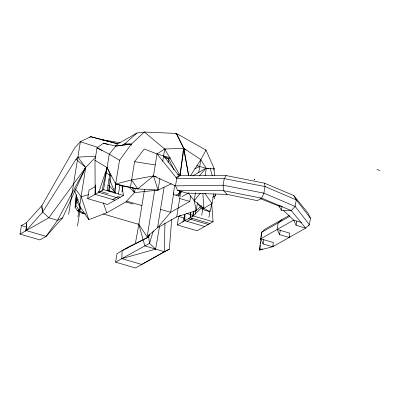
<?xml version="1.0" encoding="UTF-8"?>
<svg xmlns="http://www.w3.org/2000/svg" width="400" height="400" viewBox="0 0 400 400"><rect width="100%" height="100%" fill="white"/><g stroke="black" fill="none" stroke-linecap="round" stroke-linejoin="round"><path stroke-width="0.6" d="M171.39 183.75L158.065 190.08L137.75 188.93L122.9 186.125L115.675 184.005L115.68 182.76M204.675 226.525L184.805 220.695L184.82 214.265M115.03 200.21L95.16 194.38L95.38 184.85M109.485 192.01L109.525 185.81L107.895 185.335M115.075 193.65L115.65 183.26M184.805 220.695L184.845 214.135M190.425 217.565L190.455 212.36M164.965 223.18L164.295 251.67L135.47 267.985L115.6 262.155L116.975 253.65L127.875 247.295L148.8 236.885M26.445 224.02L26.235 230.56L46.105 236.39L62.59 217.82L85.705 167.485L95.725 157.05M97.975 147.45L80.365 141.72L74.785 147.755L41.915 205.575L26.51 222.68L26.235 230.56L42.72 211.99L76.045 159.14L77.905 157.13L80.365 141.72L90.63 136.665L117.84 143.87L137.035 133.005L144.36 132.015L176.215 133.435L183.545 148.3L188.625 175.615M115.6 262.155L121.835 258.625L122.11 250.745L148.69 236.92L149.77 234.01M85.29 214.045L81.965 213.02L77.46 210.775L75.105 207.275L75.485 200.115L76.25 194.825M76.425 194.94L75.755 204.795L75.105 207.275M95.445 192.625L95.16 194.38L95.25 193.15M153.37 230.84L149.495 243.335L121.835 258.625L141.705 264.455L169.365 249.17L171.675 219.48M289.375 215.365L265.43 228.92L261.69 232.25L260.675 238.81L259.66 250.035L272.695 246.77L305.685 228.1L309.425 224.765L310.445 218.205L308.015 213.065L293.795 195.565L264.405 183.14L226.2 175.58L180.045 175.39L176.73 178.355L175.51 185.875L177.61 190.435L186.64 193.085L227.18 194.42L257.325 200.645L261.705 198.165L263.875 193.135L265.055 186.575L264.405 183.14M208.92 217.48L209.995 210.425M260.22 245.13L259.66 250.035L262.555 248.895M260.36 243.9L260.57 242.065M260.85 239.61L260.99 238.385M261.13 237.155L261.69 232.25L289.89 216.29M190.785 212.15L190.085 217.705L209.955 223.54M114.735 189.83L119.52 160.265L131.405 144.08L144.36 132.015L164.72 149.01L180.045 175.39L183.545 148.3L164.72 149.01L157.035 153.925L153.47 175.925L158.065 190.08L134.545 192.6L125.87 201.945L106.675 212.81L88.81 219.69L80.515 207.305L74.57 190.525M193.86 211.03L193.22 215.935L177.29 224.945L178.67 216.445L180.73 215.275M180.045 175.39L183.935 148.415L176.605 133.55L175.365 133.69M149.065 234.45L148.69 236.92L149.495 243.335L155.605 249.12L164.295 251.67L169.365 249.17M77.925 216.81L85.705 167.485L77.905 157.13L95.94 156.215M273.94 245.66L272.695 246.77L263.1 243.955L263.755 239.715M272.695 246.77L273.35 242.535L260.675 238.81L263.1 243.955M290.02 236.695L289.19 237.435L279.595 234.62L277.17 229.475L278.185 222.915L281.925 219.585M279.595 234.62L280.25 230.38M289.19 237.435L289.845 233.2L277.17 229.475M177.61 190.435L223.495 190.675L261.705 198.165L291.25 210.565L305.685 228.1L296.09 225.28L296.75 221.045M95.21 186.625L89.025 190.125L87.65 198.63L103.575 189.615L109.255 154.155L115.78 146.095L129.72 144.015M76.045 159.14L85.705 167.485L57.52 220.325L46.105 236.39L39.87 239.92L20 234.09L21.375 225.585L26.51 222.68M25.655 231.295L26.345 227.04L21.375 225.585M68.645 214.3L77.905 157.13M77.47 226.11L80.515 207.305M95.16 194.38L95 160.33L97.025 147.835L103.455 143.18L115.78 146.095L131.405 144.08L131.205 145.305M107.085 190.855L109.75 174.4M108.48 191.185L110.955 175.875L107.08 167.565L95 160.33M124.53 144.96L124.71 143.83L137.035 133.005M118.45 194.11L119.935 184.925M121.96 191.95L122.9 186.125M130.525 186.81L134.595 161.68L144.22 149L157.035 153.925L170.03 157.74M129.015 186.995L134.545 192.6L135.24 188.3M144.56 189.245L138.86 224.435L135.425 243.125M137.94 223.595L138.86 224.435L147.155 236.82L154.79 189.705M158.065 190.08L159.945 178.465M162.72 161.355L164.72 149.01L165.885 149.35M164.09 187.3L157.54 227.74L147.155 236.82M168.125 162.4L168.705 158.805L170.305 157.9M176.415 134.715L176.605 133.55L206.01 150.115L214.055 168.34L214.465 175.605M174.69 185.49L173.24 194.465L179.03 196.165L179.905 190.78M173.785 192.71L170.605 212.32L157.54 227.74L176.735 216.875L196.195 210.695L201.57 205.625M178.64 196.05L179.515 190.67M176.735 216.875L180.905 191.14M182.945 222.155L183.635 217.9M160.515 209.36L170.605 212.32L189.805 201.455L190.69 195.99M197.49 202.72L196.195 210.695L194.185 200.685L195.47 192.735M198.74 172.57L200.835 159.61L206.01 150.115L205.62 150M192.64 216.535L193.43 211.635M195.315 214.205L195.91 210.545M205.115 175.72L206.3 168.385L200.835 159.61L183.935 148.415L188.66 175.62M201.695 215.36L203.035 207.1M213.76 170.185L214.055 168.34L213.665 168.225M213.625 193.81L212.05 203.545L209.865 211.655L202.64 209.535L197.17 202.96M215.625 193.96L214.165 199.09M293.795 195.565L296.255 199.865L295.145 206.415L291.25 210.565L281.37 210.325L282.085 206.1M121.835 258.625L155.605 249.12L159.545 226.475M102.09 190.455L107.08 167.565L107.5 167.69M203.195 207.495L202.64 209.535L203.71 208.295L212.05 203.545L204.89 193.425M260.14 248.275L259.66 250.035L260.65 249.305M118.66 198.155L98.79 192.325L107.08 167.565L115.675 184.005L137.75 188.93L153.47 175.925L156.46 176.805M84.23 170.195L85.705 167.485L48.825 217.77L20 234.09M190.42 175.935L200.835 159.61L200.445 159.495M226.2 175.58L224.25 178.63L223.07 185.215L223.495 190.675L227.18 194.42M78.105 199.34L76.755 201.41L75.755 204.795L79.16 210.66L85.33 213.945M127.135 248.27L127.875 247.295M209.865 211.655L203.71 208.295L194.185 200.685L200.405 193.195M199.24 176.02L205.91 168.27L192.76 175.905M89.8 137.56L90.63 136.665L109.805 141.77L104.595 140.245M201.59 207.695L193.22 215.935L213.085 221.765L211.755 204.37M115.2 146.19L117.84 143.87L110.38 141.92M212.81 197.22L215.35 195.665L214.96 195.55M122.045 145.34L124.71 143.83L131.405 144.08M112.775 199.55L118.05 196.56L120.31 197.225M121.955 185.585L123.445 195.45L107.515 204.465L87.65 198.63M177.63 174.95L179.23 174.045M175.94 195.26L182.125 191.76M181.975 196.715L187.715 193.465M187.065 221.355L192.34 218.37M213.085 221.765L197.16 230.78L177.29 224.945M260.675 238.81L293.665 220.14L301.545 222.455M308.36 225.37L309.425 224.765L295.145 206.415L263.875 193.135L223.07 185.215L175.51 185.875L153.47 175.925L131.64 179.94L115.675 184.005M62.59 217.82L57.52 220.325L48.825 217.77L42.72 211.99L41.67 207.065M194.66 168.86L199.73 166.455M75.295 188.795L81.175 196.75L88.885 194.535M196.81 165.6L206.3 168.385L208.755 168.335M206.3 168.385L214.055 168.34M281.025 206.075L278.91 206.02L260.1 198.565M81.965 213.02L83.165 213.145M134.595 161.68L155.25 164.925M120.195 142.745L101.77 139.675L103.54 140.195M376.915 169.56L380 170.465M164.745 157.64L168.705 158.805L173.945 169.97M103.455 143.18L108.02 144.52M179.715 198.495L189.805 201.455M194.82 210.85L195.95 211.185M107.175 190.14L115.08 192.46L109.1 178.85M186.53 213.435L193.92 215.605M103.575 189.615L123.445 195.45M100.44 191.39L108.08 193.635M188.435 218.64L208.305 224.475M126.43 201.08L141.91 205.625M178.67 216.445L184.74 218.225M125.87 201.945L133.245 204.11M103.14 213.945L138.86 224.435L144.85 245.89L155.605 249.12M79.205 211.29L77.46 210.775L79.16 210.66L80.6 208.125L76.755 201.41L76.715 195.99M102.035 150.375L97.025 147.835L109.255 154.155L119.52 160.265M163.84 156.22L168.705 158.805M183.545 148.3L186.085 149.98M106.44 172.86L110.955 175.875M279.805 206.875L278.91 206.02L281.37 210.325M283.38 210.3L293.665 220.14L296.09 225.28M109.525 185.81L115.08 192.46M157.035 153.925L176.73 178.355L224.25 178.63L265.055 186.575L296.255 199.865L310.445 218.205M163.61 155.855L179.07 175.95L176 177.4L176.67 178.27M188.19 192.875L194.185 200.685M131.64 179.94L137.75 188.93M132.36 187.575L134.545 192.6M103.315 202.73L106.675 212.81M81.175 196.75L88.81 219.69M210.18 168.365L212.345 175.95M41.915 205.575L42.72 211.99M196.08 209.51L196.195 210.695M202.905 193.475L203.71 208.295M98.735 191.16L98.79 192.325M254.795 179.305L254.73 179.715L254.405 179.195L254.795 179.305"/></g></svg>
